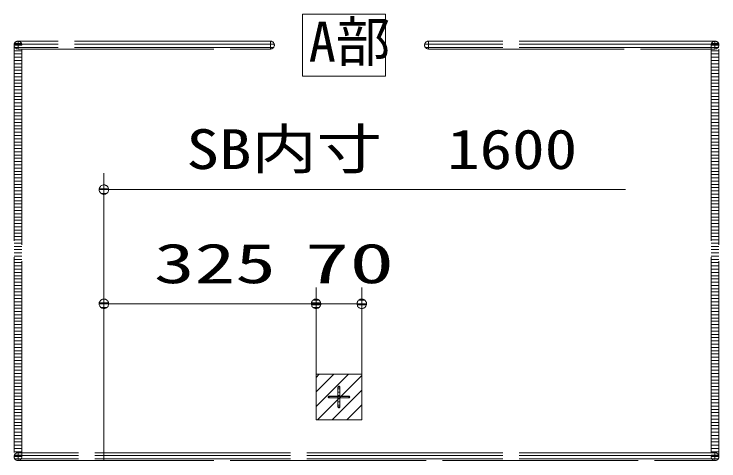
# Model space of a CAD drawing. Units: millimetres on the paper, scale 1:25. Extents: x -305 to 305, y -152 to 152.
# Drawn here: x -201.96 to -158.77, y -28.28 to -0.87 of the extents above; entities that cross this region are included whole.
import ezdxf
from ezdxf.enums import TextEntityAlignment as Align

# ---------------------------------------------------------------- set-up
doc = ezdxf.new("R2010")
doc.units = ezdxf.units.MM
doc.linetypes.add('LONG_DASHED2', pattern=[13, 12, -1])
doc.linetypes.add('LONG_DOUBLE_CHAIN', pattern=[21.8, 18, -1, 0.6, -0.6, 0.6, -1])
doc.layers.add('0-1_S1', color=7, linetype='Continuous', lineweight=9)
doc.layers.add('0-2_0', color=7, linetype='Continuous', lineweight=9)
doc.styles.add('ＭＳ ゴシック', font='')
doc.styles.get('ＭＳ ゴシック').set_extended_font_data('MS Gothic')

# ---------------------------------------------------------------- blocks, each defined once
blk = doc.blocks.new('_DOTSMALL')
at = {"layer": '0-2_0'}
for p, q in [((0.0746, 0.1), (-0.0746, 0.1)), ((0.1223, -0.0248), (-0.1223, -0.0248))]:
    blk.add_line(p, q, dxfattribs=at)
for points in [[(0.125, 0), (0.124, 0.0157), (0.1211, 0.0311), (0.1162, 0.046), (0.1095, 0.0602), (0.1011, 0.0735), (0.0911, 0.0856), (0.0797, 0.0963), (0.067, 0.1055), (0.0532, 0.1131), (0.0386, 0.1189), (0.0234, 0.1228), (0.0078, 0.1248), (-0.0078, 0.1248), (-0.0234, 0.1228), (-0.0386, 0.1189), (-0.0532, 0.1131), (-0.067, 0.1055), (-0.0797, 0.0963), (-0.0911, 0.0856), (-0.1011, 0.0735), (-0.1095, 0.0602), (-0.1162, 0.046), (-0.1211, 0.0311), (-0.124, 0.0157), (-0.125, 0), (0, 0)], [(-0.125, 0), (-0.124, -0.0157), (-0.1211, -0.0311), (-0.1162, -0.046), (-0.1095, -0.0602), (-0.1011, -0.0735), (-0.0911, -0.0856), (-0.0797, -0.0963), (-0.067, -0.1055), (-0.0532, -0.1131), (-0.0386, -0.1189), (-0.0234, -0.1228), (-0.0078, -0.1248), (0.0078, -0.1248), (0.0234, -0.1228), (0.0386, -0.1189), (0.0532, -0.1131), (0.067, -0.1055), (0.0797, -0.0963), (0.0911, -0.0856), (0.1011, -0.0735), (0.1095, -0.0602), (0.1162, -0.046), (0.1211, -0.0311), (0.124, -0.0157), (0.125, 0), (0, 0)]]:
    blk.add_lwpolyline(points, close=True, dxfattribs=at)

msp = doc.modelspace()

# ---------------------------------------------------------------- linework, layer by layer
at = {"layer": '0-1_S1'}
for p, q in [((-184.289, -0.873), (-184.289, -4.68)), ((-184.289, -0.873), (-179.209, -0.873)), ((-179.209, -0.873), (-179.209, -4.68)), ((-201.717, -2.717), (-201.949, -2.717)), ((-201.5, -2.677), (-201.935, -2.677)), ((-201.717, -2.917), (-201.912, -2.917)), ((-186.018, -2.717), (-186.25, -2.717)), ((-186.055, -2.917), (-186.25, -2.917)), ((-176.567, -2.717), (-176.799, -2.717)), ((-176.567, -2.917), (-176.761, -2.917)), ((-158.793, -2.677), (-159.228, -2.677)), ((-158.779, -2.717), (-159.011, -2.717)), ((-158.816, -2.917), (-159.011, -2.917)), ((-184.289, -4.68), (-179.209, -4.68)), ((-196.454, -26.284), (-196.454, -10.641)), ((-196.454, -11.641), (-164.494, -11.641)), ((-196.454, -28.284), (-196.454, -17.646)), ((-183.454, -22.964), (-183.454, -17.646)), ((-180.654, -22.964), (-180.654, -17.646)), ((-196.454, -18.646), (-183.454, -18.646)), ((-183.454, -18.646), (-180.654, -18.646)), ((-183.454, -23.158), (-183.259, -22.964)), ((-183.454, -24.056), (-182.361, -22.964)), ((-183.454, -24.954), (-181.463, -22.964)), ((-183.365, -25.764), (-180.654, -23.052)), ((-182.467, -25.764), (-180.654, -23.95)), ((-181.994, -23.864), (-182.114, -23.864)), ((-181.994, -24.064), (-182.114, -24.064)), ((-182.654, -24.324), (-182.698, -24.324)), ((-181.454, -24.324), (-182.654, -24.324)), ((-181.994, -24.264), (-182.114, -24.264)), ((-181.994, -24.464), (-182.114, -24.464)), ((-181.409, -24.324), (-181.454, -24.324)), ((-181.994, -24.664), (-182.114, -24.664)), ((-181.994, -24.864), (-182.114, -24.864)), ((-181.569, -25.764), (-180.654, -24.848)), ((-180.671, -25.764), (-180.654, -25.746)), ((-201.717, -27.961), (-201.949, -27.961)), ((-158.779, -27.961), (-159.011, -27.961)), ((-201.522, -28.16), (-201.912, -28.16)), ((-201.717, -28.161), (-201.912, -28.161)), ((-158.815, -28.16), (-159.206, -28.16)), ((-158.816, -28.161), (-159.011, -28.161))]:
    msp.add_line(p, q, dxfattribs=at)
at = {"layer": '0-1_S1', "linetype": 'LONG_DASHED2'}
for p, q in [((-201.477, -2.921), (-201.957, -2.921)), ((-186.25, -2.717), (-201.717, -2.717)), ((-186.25, -2.917), (-201.717, -2.917)), ((-159.011, -2.717), (-176.567, -2.717)), ((-159.011, -2.917), (-176.567, -2.917)), ((-158.771, -2.921), (-159.251, -2.921)), ((-201.477, -3.121), (-201.957, -3.121)), ((-201.477, -3.321), (-201.957, -3.321)), ((-158.771, -3.121), (-159.251, -3.121)), ((-158.771, -3.321), (-159.251, -3.321)), ((-201.477, -3.521), (-201.957, -3.521)), ((-201.477, -3.721), (-201.957, -3.721)), ((-158.771, -3.521), (-159.251, -3.521)), ((-158.771, -3.721), (-159.251, -3.721)), ((-201.477, -3.921), (-201.957, -3.921)), ((-201.477, -4.121), (-201.957, -4.121)), ((-158.771, -3.921), (-159.251, -3.921)), ((-158.771, -4.121), (-159.251, -4.121)), ((-201.477, -4.321), (-201.957, -4.321)), ((-201.477, -4.521), (-201.957, -4.521)), ((-201.477, -4.721), (-201.957, -4.721)), ((-158.771, -4.321), (-159.251, -4.321)), ((-158.771, -4.521), (-159.251, -4.521)), ((-158.771, -4.721), (-159.251, -4.721)), ((-201.477, -4.921), (-201.957, -4.921)), ((-201.477, -5.121), (-201.957, -5.121)), ((-158.771, -4.921), (-159.251, -4.921)), ((-158.771, -5.121), (-159.251, -5.121)), ((-201.477, -5.321), (-201.957, -5.321)), ((-201.477, -5.521), (-201.957, -5.521)), ((-158.771, -5.321), (-159.251, -5.321)), ((-158.771, -5.521), (-159.251, -5.521)), ((-201.477, -5.721), (-201.957, -5.721)), ((-201.477, -5.921), (-201.957, -5.921)), ((-158.771, -5.721), (-159.251, -5.721)), ((-158.771, -5.921), (-159.251, -5.921)), ((-201.477, -6.121), (-201.957, -6.121)), ((-201.477, -6.321), (-201.957, -6.321)), ((-158.771, -6.121), (-159.251, -6.121)), ((-158.771, -6.321), (-159.251, -6.321)), ((-201.477, -6.521), (-201.957, -6.521)), ((-201.477, -6.721), (-201.957, -6.721)), ((-158.771, -6.521), (-159.251, -6.521)), ((-158.771, -6.721), (-159.251, -6.721)), ((-201.477, -6.921), (-201.957, -6.921)), ((-201.477, -7.121), (-201.957, -7.121)), ((-201.477, -7.321), (-201.957, -7.321)), ((-158.771, -6.921), (-159.251, -6.921)), ((-158.771, -7.121), (-159.251, -7.121)), ((-158.771, -7.321), (-159.251, -7.321)), ((-201.477, -7.521), (-201.957, -7.521)), ((-201.477, -7.721), (-201.957, -7.721)), ((-158.771, -7.521), (-159.251, -7.521)), ((-158.771, -7.721), (-159.251, -7.721)), ((-201.477, -7.921), (-201.957, -7.921)), ((-201.477, -8.121), (-201.957, -8.121)), ((-158.771, -7.921), (-159.251, -7.921)), ((-158.771, -8.121), (-159.251, -8.121)), ((-201.477, -8.321), (-201.957, -8.321)), ((-201.477, -8.521), (-201.957, -8.521)), ((-158.771, -8.321), (-159.251, -8.321)), ((-158.771, -8.521), (-159.251, -8.521)), ((-201.477, -8.721), (-201.957, -8.721)), ((-201.477, -8.921), (-201.957, -8.921)), ((-158.771, -8.721), (-159.251, -8.721)), ((-158.771, -8.921), (-159.251, -8.921)), ((-201.477, -9.121), (-201.957, -9.121)), ((-201.477, -9.321), (-201.957, -9.321)), ((-158.771, -9.121), (-159.251, -9.121)), ((-158.771, -9.321), (-159.251, -9.321)), ((-201.477, -9.521), (-201.957, -9.521)), ((-201.477, -9.721), (-201.957, -9.721)), ((-201.477, -9.921), (-201.957, -9.921)), ((-158.771, -9.521), (-159.251, -9.521)), ((-158.771, -9.721), (-159.251, -9.721)), ((-158.771, -9.921), (-159.251, -9.921)), ((-201.477, -10.121), (-201.957, -10.121)), ((-201.477, -10.321), (-201.957, -10.321)), ((-158.771, -10.121), (-159.251, -10.121)), ((-158.771, -10.321), (-159.251, -10.321)), ((-201.477, -10.521), (-201.957, -10.521)), ((-201.477, -10.721), (-201.957, -10.721)), ((-158.771, -10.521), (-159.251, -10.521)), ((-158.771, -10.721), (-159.251, -10.721)), ((-201.477, -10.921), (-201.957, -10.921)), ((-201.477, -11.121), (-201.957, -11.121)), ((-158.771, -10.921), (-159.251, -10.921)), ((-158.771, -11.121), (-159.251, -11.121)), ((-201.477, -11.321), (-201.957, -11.321)), ((-201.477, -11.521), (-201.957, -11.521)), ((-158.771, -11.321), (-159.251, -11.321)), ((-158.771, -11.521), (-159.251, -11.521)), ((-201.477, -11.721), (-201.957, -11.721)), ((-201.477, -11.921), (-201.957, -11.921)), ((-158.771, -11.721), (-159.251, -11.721)), ((-158.771, -11.921), (-159.251, -11.921)), ((-201.477, -12.121), (-201.957, -12.121)), ((-201.477, -12.321), (-201.957, -12.321)), ((-201.477, -12.521), (-201.957, -12.521)), ((-158.771, -12.121), (-159.251, -12.121)), ((-158.771, -12.321), (-159.251, -12.321)), ((-158.771, -12.521), (-159.251, -12.521)), ((-201.477, -12.721), (-201.957, -12.721)), ((-201.477, -12.921), (-201.957, -12.921)), ((-158.771, -12.721), (-159.251, -12.721)), ((-158.771, -12.921), (-159.251, -12.921)), ((-201.477, -13.121), (-201.957, -13.121)), ((-201.477, -13.321), (-201.957, -13.321)), ((-158.771, -13.121), (-159.251, -13.121)), ((-158.771, -13.321), (-159.251, -13.321)), ((-201.477, -13.521), (-201.957, -13.521)), ((-201.477, -13.721), (-201.957, -13.721)), ((-158.771, -13.521), (-159.251, -13.521)), ((-158.771, -13.721), (-159.251, -13.721)), ((-201.477, -13.921), (-201.957, -13.921)), ((-201.477, -14.121), (-201.957, -14.121)), ((-158.771, -13.921), (-159.251, -13.921)), ((-158.771, -14.121), (-159.251, -14.121)), ((-201.477, -14.321), (-201.957, -14.321)), ((-201.477, -14.521), (-201.957, -14.521)), ((-158.771, -14.321), (-159.251, -14.321)), ((-158.771, -14.521), (-159.251, -14.521)), ((-201.477, -14.721), (-201.957, -14.721)), ((-201.477, -14.921), (-201.957, -14.921)), ((-158.771, -14.721), (-159.251, -14.721)), ((-158.771, -14.921), (-159.251, -14.921)), ((-201.477, -15.121), (-201.957, -15.121)), ((-201.477, -15.321), (-201.957, -15.321)), ((-201.477, -15.521), (-201.957, -15.521)), ((-158.771, -15.121), (-159.251, -15.121)), ((-158.771, -15.321), (-159.251, -15.321)), ((-158.771, -15.521), (-159.251, -15.521)), ((-201.477, -15.721), (-201.957, -15.721)), ((-201.477, -15.921), (-201.957, -15.921)), ((-158.771, -15.721), (-159.251, -15.721)), ((-158.771, -15.921), (-159.251, -15.921)), ((-201.477, -16.121), (-201.957, -16.121)), ((-201.477, -16.321), (-201.957, -16.321)), ((-158.771, -16.121), (-159.251, -16.121)), ((-158.771, -16.321), (-159.251, -16.321)), ((-201.477, -16.521), (-201.957, -16.521)), ((-201.477, -16.721), (-201.957, -16.721)), ((-158.771, -16.521), (-159.251, -16.521)), ((-158.771, -16.721), (-159.251, -16.721)), ((-201.477, -16.921), (-201.957, -16.921)), ((-201.477, -17.121), (-201.957, -17.121)), ((-158.771, -16.921), (-159.251, -16.921)), ((-158.771, -17.121), (-159.251, -17.121)), ((-201.477, -17.321), (-201.957, -17.321)), ((-201.477, -17.521), (-201.957, -17.521)), ((-158.771, -17.321), (-159.251, -17.321)), ((-158.771, -17.521), (-159.251, -17.521)), ((-201.477, -17.721), (-201.957, -17.721)), ((-201.477, -17.921), (-201.957, -17.921)), ((-201.477, -18.121), (-201.957, -18.121)), ((-158.771, -17.721), (-159.251, -17.721)), ((-158.771, -17.921), (-159.251, -17.921)), ((-158.771, -18.121), (-159.251, -18.121)), ((-201.477, -18.321), (-201.957, -18.321)), ((-201.477, -18.521), (-201.957, -18.521)), ((-158.771, -18.321), (-159.251, -18.321)), ((-158.771, -18.521), (-159.251, -18.521)), ((-201.477, -18.721), (-201.957, -18.721)), ((-201.477, -18.921), (-201.957, -18.921)), ((-158.771, -18.721), (-159.251, -18.721)), ((-158.771, -18.921), (-159.251, -18.921)), ((-201.477, -19.121), (-201.957, -19.121)), ((-201.477, -19.321), (-201.957, -19.321)), ((-158.771, -19.121), (-159.251, -19.121)), ((-158.771, -19.321), (-159.251, -19.321)), ((-201.477, -19.521), (-201.957, -19.521)), ((-201.477, -19.721), (-201.957, -19.721)), ((-158.771, -19.521), (-159.251, -19.521)), ((-158.771, -19.721), (-159.251, -19.721)), ((-201.477, -19.921), (-201.957, -19.921)), ((-201.477, -20.121), (-201.957, -20.121)), ((-158.771, -19.921), (-159.251, -19.921)), ((-158.771, -20.121), (-159.251, -20.121)), ((-201.477, -20.321), (-201.957, -20.321)), ((-201.477, -20.521), (-201.957, -20.521)), ((-201.477, -20.721), (-201.957, -20.721)), ((-158.771, -20.321), (-159.251, -20.321)), ((-158.771, -20.521), (-159.251, -20.521)), ((-158.771, -20.721), (-159.251, -20.721)), ((-201.477, -20.921), (-201.957, -20.921)), ((-201.477, -21.121), (-201.957, -21.121)), ((-158.771, -20.921), (-159.251, -20.921)), ((-158.771, -21.121), (-159.251, -21.121)), ((-201.477, -21.321), (-201.957, -21.321)), ((-201.477, -21.521), (-201.957, -21.521)), ((-158.771, -21.321), (-159.251, -21.321)), ((-158.771, -21.521), (-159.251, -21.521)), ((-201.477, -21.721), (-201.957, -21.721)), ((-201.477, -21.921), (-201.957, -21.921)), ((-158.771, -21.721), (-159.251, -21.721)), ((-158.771, -21.921), (-159.251, -21.921)), ((-201.477, -22.121), (-201.957, -22.121)), ((-201.477, -22.321), (-201.957, -22.321)), ((-158.771, -22.121), (-159.251, -22.121)), ((-158.771, -22.321), (-159.251, -22.321)), ((-201.477, -22.521), (-201.957, -22.521)), ((-201.477, -22.721), (-201.957, -22.721)), ((-158.771, -22.521), (-159.251, -22.521)), ((-158.771, -22.721), (-159.251, -22.721)), ((-201.477, -22.921), (-201.957, -22.921)), ((-201.477, -23.121), (-201.957, -23.121)), ((-158.771, -22.921), (-159.251, -22.921)), ((-158.771, -23.121), (-159.251, -23.121)), ((-201.477, -23.321), (-201.957, -23.321)), ((-201.477, -23.521), (-201.957, -23.521)), ((-201.477, -23.721), (-201.957, -23.721)), ((-158.771, -23.321), (-159.251, -23.321)), ((-158.771, -23.521), (-159.251, -23.521)), ((-158.771, -23.721), (-159.251, -23.721)), ((-201.477, -23.921), (-201.957, -23.921)), ((-201.477, -24.121), (-201.957, -24.121)), ((-158.771, -23.921), (-159.251, -23.921)), ((-158.771, -24.121), (-159.251, -24.121)), ((-201.477, -24.321), (-201.957, -24.321)), ((-201.477, -24.521), (-201.957, -24.521)), ((-158.771, -24.321), (-159.251, -24.321)), ((-158.771, -24.521), (-159.251, -24.521)), ((-201.477, -24.721), (-201.957, -24.721)), ((-201.477, -24.921), (-201.957, -24.921)), ((-158.771, -24.721), (-159.251, -24.721)), ((-158.771, -24.921), (-159.251, -24.921)), ((-201.477, -25.121), (-201.957, -25.121)), ((-201.477, -25.321), (-201.957, -25.321)), ((-158.771, -25.121), (-159.251, -25.121)), ((-158.771, -25.321), (-159.251, -25.321)), ((-201.477, -25.521), (-201.957, -25.521)), ((-201.477, -25.721), (-201.957, -25.721)), ((-158.771, -25.521), (-159.251, -25.521)), ((-158.771, -25.721), (-159.251, -25.721)), ((-201.477, -25.921), (-201.957, -25.921)), ((-201.477, -26.121), (-201.957, -26.121)), ((-201.477, -26.321), (-201.957, -26.321)), ((-158.771, -25.921), (-159.251, -25.921)), ((-158.771, -26.121), (-159.251, -26.121)), ((-158.771, -26.321), (-159.251, -26.321)), ((-201.477, -26.521), (-201.957, -26.521)), ((-201.477, -26.721), (-201.957, -26.721)), ((-158.771, -26.521), (-159.251, -26.521)), ((-158.771, -26.721), (-159.251, -26.721)), ((-201.477, -26.921), (-201.957, -26.921)), ((-201.477, -27.121), (-201.957, -27.121)), ((-158.771, -26.921), (-159.251, -26.921)), ((-158.771, -27.121), (-159.251, -27.121)), ((-201.477, -27.321), (-201.957, -27.321)), ((-201.477, -27.521), (-201.957, -27.521)), ((-158.771, -27.321), (-159.251, -27.321)), ((-158.771, -27.521), (-159.251, -27.521)), ((-201.477, -27.721), (-201.957, -27.721)), ((-201.477, -27.921), (-201.957, -27.921)), ((-159.011, -27.961), (-201.717, -27.961)), ((-158.771, -27.721), (-159.251, -27.721)), ((-158.771, -27.921), (-159.251, -27.921)), ((-159.011, -28.161), (-201.717, -28.161))]:
    msp.add_line(p, q, dxfattribs=at)
at = {"layer": '0-1_S1', "linetype": 'LONG_DOUBLE_CHAIN'}
for p, q in [((-180.654, -22.964), (-183.454, -22.964)), ((-183.454, -22.964), (-183.454, -25.764))]:
    msp.add_line(p, q, dxfattribs=at)
at = {"layer": '0-1_S1'}
for points in [[(-201.717, -2.537), (-201.747, -2.539), (-201.777, -2.544), (-201.806, -2.554), (-201.833, -2.567), (-201.858, -2.583), (-201.882, -2.602), (-201.902, -2.624), (-201.92, -2.648), (-201.935, -2.675), (-201.946, -2.703), (-201.953, -2.732), (-201.957, -2.762), (-201.957, -2.792), (-201.953, -2.822), (-201.946, -2.851), (-201.935, -2.879), (-201.92, -2.905), (-201.902, -2.93), (-201.882, -2.952), (-201.858, -2.971), (-201.833, -2.987), (-201.806, -3), (-201.777, -3.009), (-201.747, -3.015), (-201.717, -3.017), (-201.717, -2.777)], [(-201.477, -2.777), (-201.479, -2.747), (-201.485, -2.717), (-201.494, -2.688), (-201.507, -2.661), (-201.523, -2.636), (-201.542, -2.613), (-201.564, -2.592), (-201.589, -2.574), (-201.615, -2.56), (-201.643, -2.549), (-201.672, -2.541), (-201.702, -2.537), (-201.732, -2.537), (-201.762, -2.541), (-201.792, -2.549), (-201.82, -2.56), (-201.846, -2.574), (-201.87, -2.592), (-201.892, -2.613), (-201.912, -2.636), (-201.928, -2.661), (-201.94, -2.688), (-201.95, -2.717), (-201.955, -2.747), (-201.957, -2.777), (-201.717, -2.777)], [(-186.25, -2.777), (-186.25, -3.017), (-186.22, -3.015), (-186.19, -3.009), (-186.161, -3), (-186.134, -2.987), (-186.109, -2.971), (-186.085, -2.952), (-186.065, -2.93), (-186.047, -2.905), (-186.033, -2.879), (-186.021, -2.851), (-186.014, -2.822), (-186.01, -2.792), (-186.01, -2.762), (-186.014, -2.732), (-186.021, -2.703), (-186.033, -2.675), (-186.047, -2.648), (-186.065, -2.624), (-186.085, -2.602), (-186.109, -2.583), (-186.134, -2.567), (-186.161, -2.554), (-186.19, -2.544), (-186.22, -2.539), (-186.25, -2.537)], [(-176.567, -2.537), (-176.597, -2.539), (-176.626, -2.544), (-176.655, -2.554), (-176.682, -2.567), (-176.708, -2.583), (-176.731, -2.602), (-176.752, -2.624), (-176.769, -2.648), (-176.784, -2.675), (-176.795, -2.703), (-176.802, -2.732), (-176.806, -2.762), (-176.806, -2.792), (-176.802, -2.822), (-176.795, -2.851), (-176.784, -2.879), (-176.769, -2.905), (-176.752, -2.93), (-176.731, -2.952), (-176.708, -2.971), (-176.682, -2.987), (-176.655, -3), (-176.626, -3.009), (-176.597, -3.015), (-176.567, -3.017), (-176.567, -2.777)], [(-158.771, -2.777), (-158.772, -2.747), (-158.778, -2.717), (-158.787, -2.688), (-158.8, -2.661), (-158.816, -2.636), (-158.836, -2.613), (-158.858, -2.592), (-158.882, -2.574), (-158.908, -2.56), (-158.936, -2.549), (-158.966, -2.541), (-158.996, -2.537), (-159.026, -2.537), (-159.056, -2.541), (-159.085, -2.549), (-159.113, -2.56), (-159.139, -2.574), (-159.164, -2.592), (-159.186, -2.613), (-159.205, -2.636), (-159.221, -2.661), (-159.234, -2.688), (-159.243, -2.717), (-159.249, -2.747), (-159.251, -2.777), (-159.011, -2.777)], [(-159.011, -2.777), (-159.011, -3.017), (-158.981, -3.015), (-158.951, -3.009), (-158.922, -3), (-158.895, -2.987), (-158.87, -2.971), (-158.846, -2.952), (-158.826, -2.93), (-158.808, -2.905), (-158.793, -2.879), (-158.782, -2.851), (-158.775, -2.822), (-158.771, -2.792), (-158.771, -2.762), (-158.775, -2.732), (-158.782, -2.703), (-158.793, -2.675), (-158.808, -2.648), (-158.826, -2.624), (-158.846, -2.602), (-158.87, -2.583), (-158.895, -2.567), (-158.922, -2.554), (-158.951, -2.544), (-158.981, -2.539), (-159.011, -2.537)], [(-183.454, -25.764), (-180.654, -25.764), (-180.654, -22.964), (-183.454, -22.964)], [(-181.994, -23.764), (-181.994, -23.756), (-181.996, -23.749), (-181.998, -23.742), (-182.001, -23.735), (-182.005, -23.728), (-182.01, -23.723), (-182.015, -23.717), (-182.022, -23.713), (-182.028, -23.709), (-182.035, -23.707), (-182.042, -23.705), (-182.05, -23.704), (-182.057, -23.704), (-182.065, -23.705), (-182.072, -23.707), (-182.079, -23.709), (-182.086, -23.713), (-182.092, -23.717), (-182.097, -23.723), (-182.102, -23.728), (-182.106, -23.735), (-182.109, -23.742), (-182.112, -23.749), (-182.113, -23.756), (-182.114, -23.764), (-182.054, -23.764)], [(-182.114, -23.764), (-182.114, -24.964), (-181.994, -24.964), (-181.994, -23.764)], [(-182.654, -24.304), (-182.661, -24.304), (-182.669, -24.305), (-182.676, -24.308), (-182.683, -24.311), (-182.689, -24.315), (-182.695, -24.32), (-182.7, -24.325), (-182.704, -24.331), (-182.708, -24.338), (-182.711, -24.345), (-182.713, -24.352), (-182.714, -24.36), (-182.714, -24.367), (-182.713, -24.375), (-182.711, -24.382), (-182.708, -24.389), (-182.704, -24.396), (-182.7, -24.402), (-182.695, -24.407), (-182.689, -24.412), (-182.683, -24.416), (-182.676, -24.419), (-182.669, -24.422), (-182.661, -24.423), (-182.654, -24.424), (-182.654, -24.364)], [(-182.654, -24.424), (-181.454, -24.424), (-181.454, -24.304), (-182.654, -24.304)], [(-181.454, -24.364), (-181.454, -24.424), (-181.446, -24.423), (-181.439, -24.422), (-181.432, -24.419), (-181.425, -24.416), (-181.418, -24.412), (-181.413, -24.407), (-181.407, -24.402), (-181.403, -24.396), (-181.399, -24.389), (-181.397, -24.382), (-181.395, -24.375), (-181.394, -24.367), (-181.394, -24.36), (-181.395, -24.352), (-181.397, -24.345), (-181.399, -24.338), (-181.403, -24.331), (-181.407, -24.325), (-181.413, -24.32), (-181.418, -24.315), (-181.425, -24.311), (-181.432, -24.308), (-181.439, -24.305), (-181.446, -24.304), (-181.454, -24.304)], [(-182.054, -24.964), (-182.114, -24.964), (-182.113, -24.971), (-182.112, -24.979), (-182.109, -24.986), (-182.106, -24.993), (-182.102, -24.999), (-182.097, -25.005), (-182.092, -25.01), (-182.086, -25.014), (-182.079, -25.018), (-182.072, -25.021), (-182.065, -25.023), (-182.057, -25.023), (-182.05, -25.023), (-182.042, -25.023), (-182.035, -25.021), (-182.028, -25.018), (-182.022, -25.014), (-182.015, -25.01), (-182.01, -25.005), (-182.005, -24.999), (-182.001, -24.993), (-181.998, -24.986), (-181.996, -24.979), (-181.994, -24.971), (-181.994, -24.964)], [(-201.717, -27.781), (-201.747, -27.783), (-201.777, -27.788), (-201.806, -27.798), (-201.833, -27.81), (-201.858, -27.827), (-201.882, -27.846), (-201.902, -27.868), (-201.92, -27.892), (-201.935, -27.919), (-201.946, -27.947), (-201.953, -27.976), (-201.957, -28.006), (-201.957, -28.036), (-201.953, -28.066), (-201.946, -28.095), (-201.935, -28.123), (-201.92, -28.149), (-201.902, -28.174), (-201.882, -28.196), (-201.858, -28.215), (-201.833, -28.231), (-201.806, -28.244), (-201.777, -28.253), (-201.747, -28.259), (-201.717, -28.261), (-201.717, -28.021)], [(-201.717, -28.021), (-201.957, -28.021), (-201.955, -28.051), (-201.95, -28.08), (-201.94, -28.109), (-201.928, -28.136), (-201.912, -28.162), (-201.892, -28.185), (-201.87, -28.206), (-201.846, -28.223), (-201.82, -28.238), (-201.792, -28.249), (-201.762, -28.257), (-201.732, -28.26), (-201.702, -28.26), (-201.672, -28.257), (-201.643, -28.249), (-201.615, -28.238), (-201.589, -28.223), (-201.564, -28.206), (-201.542, -28.185), (-201.523, -28.162), (-201.507, -28.136), (-201.494, -28.109), (-201.485, -28.08), (-201.479, -28.051), (-201.477, -28.021)], [(-159.011, -28.021), (-159.251, -28.021), (-159.249, -28.051), (-159.243, -28.08), (-159.234, -28.109), (-159.221, -28.136), (-159.205, -28.162), (-159.186, -28.185), (-159.164, -28.206), (-159.139, -28.223), (-159.113, -28.238), (-159.085, -28.249), (-159.056, -28.257), (-159.026, -28.26), (-158.996, -28.26), (-158.966, -28.257), (-158.936, -28.249), (-158.908, -28.238), (-158.882, -28.223), (-158.858, -28.206), (-158.836, -28.185), (-158.816, -28.162), (-158.8, -28.136), (-158.787, -28.109), (-158.778, -28.08), (-158.772, -28.051), (-158.771, -28.021)], [(-159.011, -28.021), (-159.011, -28.261), (-158.981, -28.259), (-158.951, -28.253), (-158.922, -28.244), (-158.895, -28.231), (-158.87, -28.215), (-158.846, -28.196), (-158.826, -28.174), (-158.808, -28.149), (-158.793, -28.123), (-158.782, -28.095), (-158.775, -28.066), (-158.771, -28.036), (-158.771, -28.006), (-158.775, -27.976), (-158.782, -27.947), (-158.793, -27.919), (-158.808, -27.892), (-158.826, -27.868), (-158.846, -27.846), (-158.87, -27.827), (-158.895, -27.81), (-158.922, -27.798), (-158.951, -27.788), (-158.981, -27.783), (-159.011, -27.781)]]:
    msp.add_lwpolyline(points, close=True, dxfattribs=at)
at = {"layer": '0-1_S1', "linetype": 'LONG_DASHED2'}
for points in [[(-201.717, -3.017), (-186.25, -3.017), (-186.25, -2.537), (-201.717, -2.537)], [(-176.567, -3.017), (-159.011, -3.017), (-159.011, -2.537), (-176.567, -2.537)], [(-201.957, -2.777), (-201.957, -28.021), (-201.477, -28.021), (-201.477, -2.777)], [(-159.251, -2.777), (-159.251, -28.021), (-158.771, -28.021), (-158.771, -2.777)], [(-201.717, -28.261), (-159.011, -28.261), (-159.011, -27.781), (-201.717, -27.781)]]:
    msp.add_lwpolyline(points, close=True, dxfattribs=at)
at = {"layer": '0-1_S1', "linetype": 'LONG_DOUBLE_CHAIN'}
msp.add_lwpolyline([(-180.654, -22.964), (-180.654, -25.764), (-183.454, -25.764)], dxfattribs=at)

# ---------------------------------------------------------------- block references
at = {"layer": '0-1_S1', "xscale": 2.32, "yscale": 2.32, "rotation": 180}
for p in [(-196.454, -11.641), (-196.454, -18.646), (-183.454, -18.646)]:
    msp.add_blockref('_DOTSMALL', p, dxfattribs=at)
at = {"layer": '0-1_S1', "xscale": 2.32, "yscale": 2.32}
for p in [(-183.454, -18.646), (-180.654, -18.646)]:
    msp.add_blockref('_DOTSMALL', p, dxfattribs=at)

# ---------------------------------------------------------------- texts
at = {"layer": '0-1_S1', "style": 'ＭＳ ゴシック'}
msp.add_text('A部', height=2.444, dxfattribs=at).set_placement((-183.904, -4.517), align=Align.BOTTOM_LEFT)
for s, width, p in [('SB内寸\u30001600', 1.2, (-191.396, -11.111)), ('325', 1.5, (-193.387, -18.116)), ('70', 1.65, (-184.149, -18.116))]:
    msp.add_text(s, height=2.441, dxfattribs=dict(at, width=width)).set_placement(p, align=Align.BOTTOM_LEFT)

doc.saveas('drawing.dxf')
